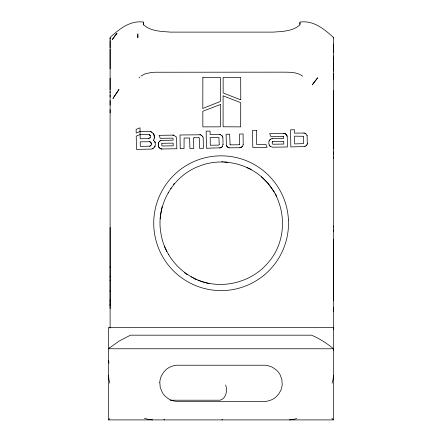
<?xml version="1.0" encoding="UTF-8"?>
<svg xmlns="http://www.w3.org/2000/svg" width="442" height="442" viewBox="0 0 442 442"><rect width="100%" height="100%" fill="white"/><g stroke="black" fill="none" stroke-linecap="round" stroke-linejoin="round"><path stroke-width="0.66" d="M110.108 47.924L110.108 40.603M110.102 308.566L110.102 227.343M110.108 112.981L110.108 109.594M110.108 105.135L110.108 100.627M110.108 97.047L110.108 94.792M110.108 92.881L110.108 91.422M110.108 89.875L110.108 37.448C119.213 29.05 130.329 20.128 143.595 22.1L143.595 24.99M137.849 33.609L137.849 37.631L137.849 34.587M143.595 22.536L143.65 24.802C150.6 31.432 161.54 31.365 170.551 32.117L272.985 32.117C282.013 31.481 292.941 31.371 299.886 24.857L299.941 22.536M220.42 104.577L220.359 126.837L202.867 126.882L202.812 111.246L220.409 104.527M202.95 77.295L220.42 77.455L220.392 101.45L203.016 108.362M272.78 141.545L283.747 141.352L283.792 144.053L272.968 144.241C271.946 144.031 271.913 141.948 272.825 141.534M333.439 349.219L333.439 350.583M333.439 329.323L333.439 328.174M333.439 311.511L333.439 311.052M333.439 310.577L333.439 310.085M333.439 309.08L333.439 308.588M333.439 307.654L333.439 307.24M333.439 300.748L333.439 300.372M333.439 299.952L333.439 299.499M333.439 299.024L333.439 298.527M333.439 297.521L333.439 297.03M333.439 296.626L333.439 240.487M333.439 239.746L333.439 239.255M333.439 231.752L333.439 231.415M333.439 230.619L333.439 230.172M333.439 229.691L333.439 229.199M333.439 227.221L333.439 226.768M333.439 226.348L333.439 225.972M333.445 158.197L333.445 156.788M333.445 154.551L333.445 151.86M333.445 148.96L333.445 90.306M333.445 79.875L333.445 73.427M333.445 71.013L333.445 62.432M333.445 61.112L333.445 55.957M333.445 52.25L333.445 44.062M333.445 38.006L333.445 37.459C324.273 29.061 313.312 20.05 299.941 22.1L299.941 24.409M333.445 375.733L333.13 379.137L332.119 383.186M154.319 138.153L154.418 137.175M222.332 146.495L223.033 144.468L222.906 137.666M158.369 143.197L158.308 145.766L159.032 147.49M272.399 142.07L272.416 141.915A0.564 0.564 0 0 1 272.548 141.689L272.587 141.65M303.416 136.285L294.565 136.175L294.687 143.893L303.405 143.639L303.499 136.501M161.8 143.794L162.325 143.296L173.142 143.125L173.192 145.827L162.275 146.009L161.844 145.639L161.827 143.661M219.215 144.639L218.923 137.523L210.177 137.528L210.304 145.247L218.691 145.109L219.193 144.744M154.993 146.203L155.369 144.457L155.125 142.44M149.755 134.981L150.418 136.197L150.252 137.396A2.321 2.321 0 0 1 150.087 137.683L149.871 137.959M223.1 95.975L223.1 126.782L240.663 126.871L240.724 102.693L223.232 95.859M243.205 144.528L243.083 133.987L239.525 134.042L239.691 144.236L239.343 144.749M223.011 144.727L223.033 144.44M240.774 99.549L240.691 77.378L223.144 77.389L223.138 92.936L240.365 99.748L240.785 99.461M151.059 145.214L151.247 144.838A1.497 1.497 0 0 0 151.341 144.512L150.838 142.374A1.967 1.967 0 0 1 151.065 142.672M160.131 218.884L161.429 209.729M198.867 137.711L194.049 137.788L193.629 138.114L193.745 148.473L189.938 148.54L189.59 137.992L184.104 138.037L184.038 148.628L180.242 148.689L180.021 134.998L200.309 134.777M154.385 137.738L153.943 139.34M197.834 279.985C222.171 290.19 252.316 282.327 268.83 261.813C288.096 239.36 286.593 203.453 266.67 181.933C250.222 163.407 221.934 156.866 199.038 166.242C172.651 175.977 155.772 205.574 160.916 233.254C164.54 258.017 184.955 278.957 209.475 283.62M241.697 147.026L242.73 145.888L243.21 144.501M269.609 140.086C268.515 141.655 268.554 143.954 269.526 145.573M202.806 108.29L202.867 77.317M304.842 146.523L306.494 145.424L307.345 143.722L307.085 135.467M307.345 143.722L307.35 143.694A3.287 3.287 0 0 1 307.168 144.313M161.573 209.127L162.153 206.729M158.369 143.208L158.667 142.407M155.02 146.136L153.54 148.12L151.424 149.087L136.451 149.39L136.235 136.119L140.103 134.567L149.252 134.639M158.496 142.794L158.512 142.76A6.851 6.851 0 0 1 158.678 142.379L159.844 141.053L161.518 140.396L173.098 140.186L173.054 138.523L172.595 138.131L160.258 138.329L159.07 135.335L173.187 135.125M154.888 146.429L154.91 146.39A4.232 4.232 0 0 1 154.49 147.114L154.49 147.114M153.645 140.296L153.86 139.517M168.159 192.939L168.319 192.64M222.348 146.473L222.066 146.827M150.048 137.744L150.087 137.683A2.724 2.724 0 0 1 149.882 137.948L148.451 138.639L140.175 138.771L139.998 127.804L136.13 129.362L136.186 133.053L140.059 131.495L149.435 131.379L151.855 132.175M173.468 184.474L174.236 183.424M150.976 145.341L150.175 146.009A2.061 2.061 0 0 0 150.534 145.794M269.592 140.108L270.764 139.075L272.134 138.622L283.703 138.412L283.659 136.771L283.217 136.363M242.343 146.424L242.365 146.401A3.823 3.823 0 0 1 242.05 146.733M170.717 188.701L171.281 188.06M139.059 77.936L139.76 77.162M306.345 145.589L305.963 145.932M222.077 146.816L221.348 147.446A4.774 4.774 0 0 1 221.094 147.6L220.906 147.694M333.445 37.459L333.445 419.9L108.555 419.9L109.859 418.596M270.128 139.528L270.427 139.296M160.015 140.937L159.838 141.059A4.022 4.022 0 0 0 159.38 141.434M241.393 147.225L241.675 147.037L240.299 147.65M153.009 148.484L153.048 148.462A5 5 0 0 1 152.457 148.766L152.286 148.843M141.031 76.03L145.186 73.808L151.214 72.499L155.015 72.234L284.908 72.162C291.007 72.234 297.61 72.317 302.715 76.184M149.623 146.186L150.142 146.02M160.418 140.716L160.888 140.534M220.762 147.761L206.442 148.269L206.171 131.158L210.077 131.092L210.127 134.517L220.077 134.478M220.586 147.832L220.928 147.689A4.077 4.077 0 0 0 221.348 147.446M303.919 133.036L294.516 133.158L294.466 129.744L290.554 129.804L290.83 146.921L304.864 146.517M296.731 418.574L292.681 419.585L289.333 419.9M239.879 147.722L240.315 147.65M149.639 146.186L140.291 146.363L140.225 141.799L149.832 141.738M240.034 147.7L229.315 147.838M230.083 144.86L239.271 144.772M219.602 148.048L219.63 148.048A5.763 5.763 0 0 0 219.917 148.015M283.891 133.362A3.343 3.343 0 0 0 283.565 133.34L269.67 133.561L270.852 136.556L283.228 136.363M333.445 327.478L108.555 327.478L108.555 419.9M108.561 360.213L108.964 363.131M170.054 400.209L219.226 400.209A5.232 5.232 0 0 0 220.602 400.027C224.293 398.905 226.122 394.866 226.47 391.303A14.569 14.569 0 0 0 226.42 387.949L225.696 385.026M152.7 419.9L148.197 419.37L144.401 418.281M172.833 135.114L173.811 135.224M161.921 148.982L161.137 148.871M283.532 133.34L285.046 133.677M269.51 145.551L269.979 146.12A6.63 6.63 0 0 0 270.272 146.379L272.543 147.208L287.411 146.976L287.245 137.037A3.138 3.138 0 0 0 287.212 136.556L286.361 134.666M198.872 137.711L199.408 138.175L199.574 148.385L203.392 148.324L203.204 137.976M221.768 161.733L223.133 161.86M224.492 161.987L227.895 162.302M149.341 141.655L150.827 142.363M199.806 134.7L200.591 134.854M173.308 135.136L173.601 135.18M303.897 133.031L304.4 133.108M229.321 147.838L228.569 147.617M219.856 134.429L220.232 134.523M304.372 133.103L305.356 133.473M159.689 148.164L161.159 148.882M200.535 134.838L201.707 135.418M173.789 135.219L176.06 136.849M284.56 133.495L284.576 133.501A4.658 4.658 0 0 1 284.996 133.655L285.317 133.81M220.193 134.506L222.409 136.213M150.672 131.622L151.048 131.76A6.547 6.547 0 0 1 151.821 132.152L153.772 134.224L154.418 137.202M149.993 141.794L150.357 141.965M160.772 148.766L160.396 148.606M194.624 278.836L196.497 279.515M246.94 167.595L251.222 169.424M228.619 147.639L226.906 146.302M195.077 278.786L191.27 276.814M149.23 134.628L149.379 134.711A2.166 2.166 0 0 1 149.628 134.876L149.783 135.009M285.289 133.793L285.759 134.103M305.323 133.451L305.919 133.843M201.657 135.385L202.734 136.578L203.193 137.915M230.089 144.86L229.647 134.202L226.066 134.257L226.448 145.424M270.382 146.462L269.99 146.131M184.496 272.708L187.137 274.697M285.736 134.086L286.228 134.523M261.41 176.8L267.692 182.977L274.311 191.994M159.131 147.617L159.711 148.18M305.892 133.821L307.184 135.771M153.623 140.28L155.07 142.302M227.553 147.004L227.586 147.031A3.448 3.448 0 0 1 227.166 146.622L227.039 146.479M331.82 418.276L333.434 419.889M286.372 134.683L286.272 134.572A2.597 2.597 0 0 0 286.002 134.302M222.011 135.661L222.044 135.7A3.376 3.376 0 0 1 222.354 136.114L222.912 137.677M159.164 147.656L158.639 146.843M153.313 133.501L153.341 133.545A6.138 6.138 0 0 1 153.672 134.036M168.43 254.305L168.783 254.796M226.923 146.324L226.403 145.296M154.595 141.357L154.623 141.396A6.26 6.26 0 0 1 154.888 141.865M202.563 136.296L202.74 136.584M275.338 193.789L275.626 194.298M166.91 251.631L164.275 246.067M153.75 134.191L153.777 134.235A5.011 5.011 0 0 1 154.081 134.932L154.17 135.197M176.131 136.97L176.64 138.617L176.806 148.744L161.794 148.976A5.58 5.58 0 0 1 161.308 148.915M275.764 194.59L276.57 196.176M226.635 145.849L226.613 145.805A3.315 3.315 0 0 1 226.486 145.517M150.192 135.545L150.203 135.561A2.138 2.138 0 0 0 149.96 135.202M154.976 142.059L155.136 142.479M269.211 145.009L269.222 145.037A2.514 2.514 0 0 0 269.316 145.225M287.018 135.804L287.145 136.224M151.275 143.131L151.313 143.252A3.354 3.354 0 0 1 151.357 143.468M109.859 383.12L108.859 379.087L108.555 375.755M154.275 135.606L154.33 135.882M158.324 145.843L158.275 145.285M154.396 136.655L154.413 136.954M151.379 143.694L151.385 144.064M110.108 49.156L110.108 68.853M110.108 37.824L110.108 39.145M110.108 78.085L110.108 328.047M110.102 266.708L110.102 267.206M110.102 276.421L110.102 276.836M110.102 280.239L110.102 280.692M110.102 290.825L110.102 291.317M110.102 299.952L110.102 300.4M110.102 301.378L110.102 301.875M110.102 303.803L110.102 304.223M110.102 304.599L110.102 304.936M110.102 305.212L110.102 305.599M110.108 327.478L110.108 327.87M164.639 419.9A7.315 5.171 0 0 1 163.894 419.657M222.652 419.657A7.315 5.171 0 0 1 221.906 419.9M158.258 144.18A6.608 6.608 0 0 1 158.264 143.888M228.094 147.39A4.862 4.862 0 0 1 227.713 147.131M269.134 140.921A2.995 2.995 0 0 1 269.305 140.567M271.918 138.655A3.984 3.984 0 0 1 272.554 138.589M286.742 135.213A4.205 4.205 0 0 1 286.891 135.495M193.795 137.893A0.558 0.558 0 0 1 193.983 137.799M149.363 134.7A2.315 2.315 0 0 1 149.645 134.887M148.91 138.55A1.68 1.68 0 0 1 148.556 138.622M288.438 219.906A67.19 67.19 0 0 0 287.228 210.066C284.029 193.817 274.598 178.916 261.272 169.082A66.858 66.858 0 0 0 252.896 163.778A68.3 68.3 0 0 0 243.829 159.755C227.21 153.761 208.265 154.683 192.314 162.291A66.864 66.864 0 0 0 180.982 169.082C169.446 177.612 160.789 189.922 156.634 203.651A67.527 67.527 0 0 0 154.462 213.326C151.446 232.995 157.766 253.791 171.187 268.476A68.029 68.029 0 0 0 178.369 275.311C186.9 282.305 197.16 287.156 207.978 289.317A67.19 67.19 0 0 0 214.519 290.284A67.56 67.56 0 0 0 231.017 289.88C243.017 288.096 254.504 283.013 263.88 275.311A66.924 66.924 0 0 0 271.062 268.476C279.957 258.669 285.852 246.2 287.792 233.105A67.56 67.56 0 0 0 288.438 219.906M159.805 382.347L160.219 387.402L162.429 392.739A18.829 18.829 0 0 0 165.59 396.601L168.673 398.922A17.199 17.199 0 0 0 171.877 400.413L174.126 401.032A18.503 18.503 0 0 0 177.888 401.413L264.123 401.413A17.752 17.752 0 0 0 266.902 401.198A18.393 18.393 0 0 0 275.802 397.154L278.443 394.43L280.775 390.424A18.785 18.785 0 0 0 282.206 384.302L281.797 379.253L280.178 374.938A18.779 18.779 0 0 0 276.432 370.048L272.255 367.114L267.907 365.606A18.509 18.509 0 0 0 264.139 365.219L177.872 365.219A17.757 17.757 0 0 0 175.087 365.44A18.387 18.387 0 0 0 166.186 369.49L163.551 372.219L161.231 376.225A18.779 18.779 0 0 0 159.805 382.347M118.953 89.461L112.997 98.45L118.953 89.461M114.666 36.089L112.345 39.498L117.069 33.178L114.666 36.089M317.616 77.891L312.245 84.82L317.616 77.891M109.776 347.755L108.555 348.771L333.445 348.771C326.865 343.196 319.45 338.594 311.527 335.18L130.473 335.18L119.401 340.92L109.776 347.755M256.421 130.379L252.526 130.44L252.802 147.529L267.084 147.302L265.913 144.357L256.647 144.501L256.421 130.379"/></g></svg>
